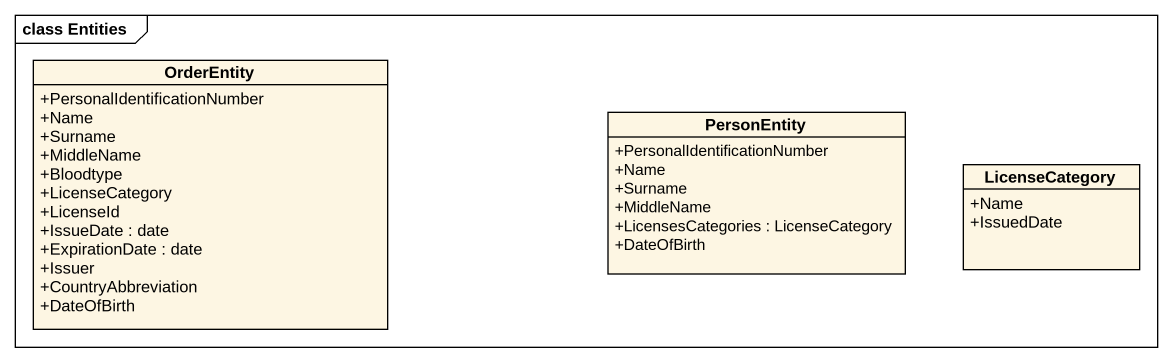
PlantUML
@startuml
mainframe class Entities
hide circle
hide empty members
skinparam classAttributeIconSize 0
class OrderEntity {
  +PersonalIdentificationNumber
  +Name
  +Surname
  +MiddleName
  +Bloodtype
  +LicenseCategory
  +LicenseId
  +IssueDate : date
  +ExpirationDate : date
  +Issuer
  +CountryAbbreviation
  +DateOfBirth
}
class PersonEntity {
  +PersonalIdentificationNumber
  +Name
  +Surname
  +MiddleName
  +LicensesCategories : LicenseCategory
  +DateOfBirth
}
class LicenseCategory {
  +Name
  +IssuedDate
}
@enduml
